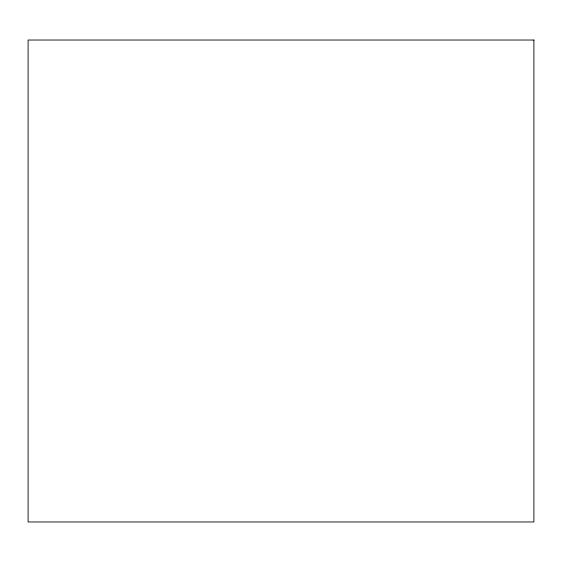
<?xml version="1.0" encoding="UTF-8"?>
<svg xmlns="http://www.w3.org/2000/svg" width="562" height="562" viewBox="0 0 562 562"><rect width="100%" height="100%" fill="white"/><g stroke="black" fill="none" stroke-linecap="round" stroke-linejoin="round"><path stroke-width="0.84" d="M533.9 40.028L28.1 40.028L28.1 521.972L533.9 521.972L533.9 40.028"/></g></svg>
